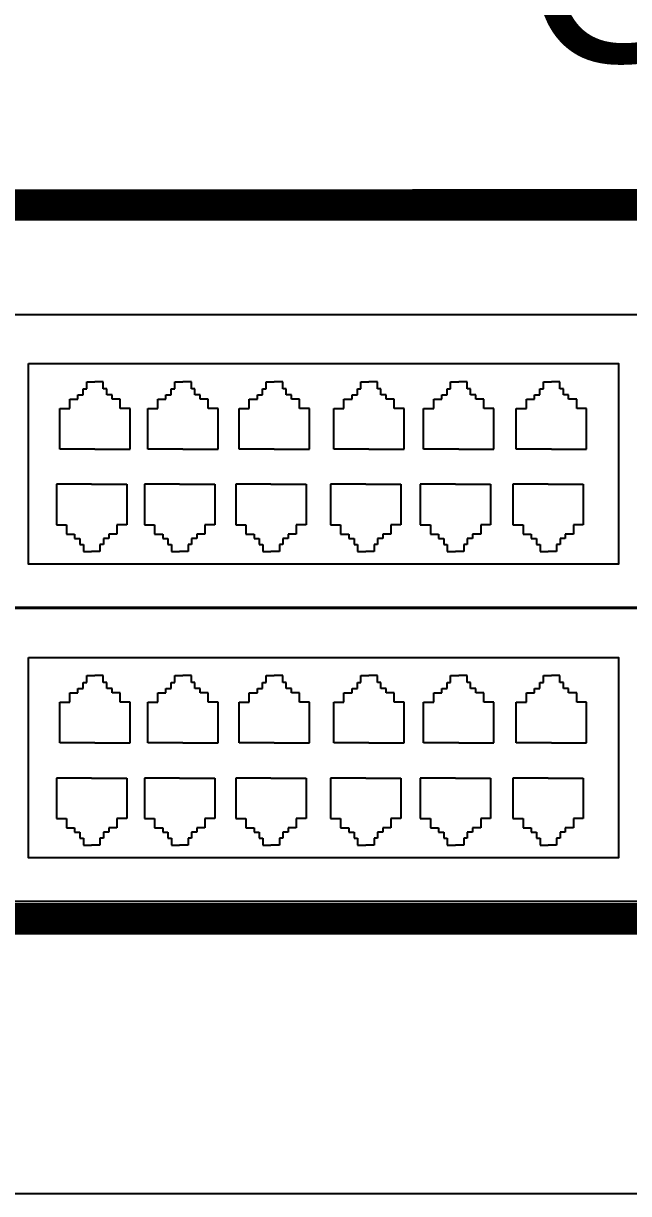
# Model space of a CAD drawing. Header units: millimetres. Extents: x 841 to 1682, y 0 to 594.
# Drawn here: x 1122.17 to 1129.06, y 364.02 to 377.34 of the extents above; entities that cross this region are included whole.
import ezdxf
from ezdxf.enums import TextEntityAlignment as Align

# ---------------------------------------------------------------- set-up
doc = ezdxf.new("R2010")
doc.units = ezdxf.units.MM
doc.linetypes.add('DA3', pattern=[3, 2, -1])
doc.layers.add('A', color=4, linetype='Continuous')
doc.layers.add('SOL3', color=44, linetype='Continuous')
doc.styles.add('sukwoo', font='malgun.ttf')

msp = doc.modelspace()

# ---------------------------------------------------------------- linework, layer by layer
at = {"layer": 'A'}
for p, q in [((1120.488, 374.031, -0.178), (1154.29, 374.031, -0.178)), ((1120.488, 374.031, -0.178), (1154.29, 374.031, -0.178)), ((1120.488, 370.698, -0.178), (1154.29, 370.698, -0.178)), ((1120.488, 370.687, -0.178), (1154.29, 370.687, -0.178)), ((1120.488, 370.687, -0.178), (1154.29, 370.687, -0.178)), ((1120.488, 367.354, -0.178), (1154.29, 367.354, -0.178)), ((1117.128, 364.024), (1157.577, 364.024))]:
    msp.add_line(p, q, dxfattribs=at)
at = {"layer": 'A', "color": 2}
for p, q in [((1122.888, 373.184, -0.178), (1122.888, 373.264, -0.178)), ((1122.888, 373.264, -0.178), (1122.98, 373.264, -0.178)), ((1123.076, 373.264, -0.178), (1122.98, 373.264, -0.178)), ((1123.076, 373.184, -0.178), (1123.076, 373.264, -0.178)), ((1123.891, 373.184, -0.178), (1123.891, 373.264, -0.178)), ((1123.891, 373.264, -0.178), (1123.983, 373.264, -0.178)), ((1124.079, 373.264, -0.178), (1123.983, 373.264, -0.178)), ((1124.079, 373.184, -0.178), (1124.079, 373.264, -0.178)), ((1124.931, 373.264, -0.178), (1125.023, 373.264, -0.178)), ((1124.931, 373.184, -0.178), (1124.931, 373.264, -0.178)), ((1125.119, 373.264, -0.178), (1125.023, 373.264, -0.178)), ((1125.119, 373.184, -0.178), (1125.119, 373.264, -0.178)), ((1126.009, 373.184, -0.178), (1126.009, 373.264, -0.178)), ((1126.009, 373.264, -0.178), (1126.101, 373.264, -0.178)), ((1126.198, 373.264, -0.178), (1126.101, 373.264, -0.178)), ((1126.198, 373.184, -0.178), (1126.198, 373.264, -0.178)), ((1127.031, 373.264, -0.178), (1127.123, 373.264, -0.178)), ((1127.031, 373.184, -0.178), (1127.031, 373.264, -0.178)), ((1127.219, 373.264, -0.178), (1127.123, 373.264, -0.178)), ((1127.219, 373.184, -0.178), (1127.219, 373.264, -0.178)), ((1128.087, 373.184, -0.178), (1128.087, 373.264, -0.178)), ((1128.087, 373.264, -0.178), (1128.179, 373.264, -0.178)), ((1128.275, 373.264, -0.178), (1128.179, 373.264, -0.178)), ((1128.275, 373.184, -0.178), (1128.275, 373.264, -0.178)), ((1122.788, 373.116, -0.178), (1122.848, 373.116, -0.178)), ((1122.788, 373.068, -0.178), (1122.788, 373.116, -0.178)), ((1122.848, 373.184, -0.178), (1122.888, 373.184, -0.178)), ((1122.848, 373.116, -0.178), (1122.848, 373.184, -0.178)), ((1123.116, 373.184, -0.178), (1123.076, 373.184, -0.178)), ((1123.116, 373.116, -0.178), (1123.116, 373.184, -0.178)), ((1123.176, 373.116, -0.178), (1123.116, 373.116, -0.178)), ((1123.176, 373.068, -0.178), (1123.176, 373.116, -0.178)), ((1123.79, 373.116, -0.178), (1123.851, 373.116, -0.178)), ((1123.79, 373.068, -0.178), (1123.79, 373.116, -0.178)), ((1123.851, 373.116, -0.178), (1123.851, 373.184, -0.178)), ((1123.851, 373.184, -0.178), (1123.891, 373.184, -0.178)), ((1124.119, 373.184, -0.178), (1124.079, 373.184, -0.178)), ((1124.119, 373.116, -0.178), (1124.119, 373.184, -0.178)), ((1124.179, 373.116, -0.178), (1124.119, 373.116, -0.178)), ((1124.179, 373.068, -0.178), (1124.179, 373.116, -0.178)), ((1124.831, 373.116, -0.178), (1124.891, 373.116, -0.178)), ((1124.831, 373.068, -0.178), (1124.831, 373.116, -0.178)), ((1124.891, 373.184, -0.178), (1124.931, 373.184, -0.178)), ((1124.891, 373.116, -0.178), (1124.891, 373.184, -0.178)), ((1125.159, 373.184, -0.178), (1125.119, 373.184, -0.178)), ((1125.159, 373.116, -0.178), (1125.159, 373.184, -0.178)), ((1125.22, 373.116, -0.178), (1125.159, 373.116, -0.178)), ((1125.22, 373.068, -0.178), (1125.22, 373.116, -0.178)), ((1125.909, 373.068, -0.178), (1125.909, 373.116, -0.178)), ((1125.909, 373.116, -0.178), (1125.969, 373.116, -0.178)), ((1125.969, 373.116, -0.178), (1125.969, 373.184, -0.178)), ((1125.969, 373.184, -0.178), (1126.009, 373.184, -0.178)), ((1126.238, 373.184, -0.178), (1126.198, 373.184, -0.178)), ((1126.238, 373.116, -0.178), (1126.238, 373.184, -0.178)), ((1126.298, 373.116, -0.178), (1126.238, 373.116, -0.178)), ((1126.298, 373.068, -0.178), (1126.298, 373.116, -0.178)), ((1126.931, 373.116, -0.178), (1126.991, 373.116, -0.178)), ((1126.931, 373.068, -0.178), (1126.931, 373.116, -0.178)), ((1126.991, 373.184, -0.178), (1127.031, 373.184, -0.178)), ((1126.991, 373.116, -0.178), (1126.991, 373.184, -0.178)), ((1127.259, 373.184, -0.178), (1127.219, 373.184, -0.178)), ((1127.259, 373.116, -0.178), (1127.259, 373.184, -0.178)), ((1127.319, 373.116, -0.178), (1127.259, 373.116, -0.178)), ((1127.319, 373.068, -0.178), (1127.319, 373.116, -0.178)), ((1127.987, 373.068, -0.178), (1127.987, 373.116, -0.178)), ((1127.987, 373.116, -0.178), (1128.047, 373.116, -0.178)), ((1128.047, 373.116, -0.178), (1128.047, 373.184, -0.178)), ((1128.047, 373.184, -0.178), (1128.087, 373.184, -0.178)), ((1128.315, 373.184, -0.178), (1128.275, 373.184, -0.178)), ((1128.315, 373.116, -0.178), (1128.315, 373.184, -0.178)), ((1128.375, 373.116, -0.178), (1128.315, 373.116, -0.178)), ((1128.375, 373.068, -0.178), (1128.375, 373.116, -0.178)), ((1122.58, 372.96, -0.178), (1122.696, 372.96, -0.178)), ((1122.58, 372.499, -0.178), (1122.58, 372.96, -0.178)), ((1122.696, 373.068, -0.178), (1122.788, 373.068, -0.178)), ((1122.696, 372.96, -0.178), (1122.696, 373.068, -0.178)), ((1123.269, 373.068, -0.178), (1123.176, 373.068, -0.178)), ((1123.269, 372.96, -0.178), (1123.269, 373.068, -0.178)), ((1123.381, 372.96, -0.178), (1123.269, 372.96, -0.178)), ((1123.381, 372.499, -0.178), (1123.381, 372.96, -0.178)), ((1123.582, 372.499, -0.178), (1123.582, 372.96, -0.178)), ((1123.582, 372.96, -0.178), (1123.698, 372.96, -0.178)), ((1123.698, 372.96, -0.178), (1123.698, 373.068, -0.178)), ((1123.698, 373.068, -0.178), (1123.79, 373.068, -0.178)), ((1124.271, 373.068, -0.178), (1124.179, 373.068, -0.178)), ((1124.271, 372.96, -0.178), (1124.271, 373.068, -0.178)), ((1124.383, 372.96, -0.178), (1124.271, 372.96, -0.178)), ((1124.383, 372.499, -0.178), (1124.383, 372.96, -0.178)), ((1124.623, 372.499, -0.178), (1124.623, 372.96, -0.178)), ((1124.623, 372.96, -0.178), (1124.739, 372.96, -0.178)), ((1124.739, 372.96, -0.178), (1124.739, 373.068, -0.178)), ((1124.739, 373.068, -0.178), (1124.831, 373.068, -0.178)), ((1125.312, 373.068, -0.178), (1125.22, 373.068, -0.178)), ((1125.312, 372.96, -0.178), (1125.312, 373.068, -0.178)), ((1125.424, 372.96, -0.178), (1125.312, 372.96, -0.178)), ((1125.424, 372.499, -0.178), (1125.424, 372.96, -0.178)), ((1125.701, 372.96, -0.178), (1125.817, 372.96, -0.178)), ((1125.701, 372.499, -0.178), (1125.701, 372.96, -0.178)), ((1125.817, 372.96, -0.178), (1125.817, 373.068, -0.178)), ((1125.817, 373.068, -0.178), (1125.909, 373.068, -0.178)), ((1126.39, 373.068, -0.178), (1126.298, 373.068, -0.178)), ((1126.39, 372.96, -0.178), (1126.39, 373.068, -0.178)), ((1126.502, 372.96, -0.178), (1126.39, 372.96, -0.178)), ((1126.502, 372.499, -0.178), (1126.502, 372.96, -0.178)), ((1126.722, 372.96, -0.178), (1126.839, 372.96, -0.178)), ((1126.722, 372.499, -0.178), (1126.722, 372.96, -0.178)), ((1126.839, 373.068, -0.178), (1126.931, 373.068, -0.178)), ((1126.839, 372.96, -0.178), (1126.839, 373.068, -0.178)), ((1127.411, 373.068, -0.178), (1127.319, 373.068, -0.178)), ((1127.411, 372.96, -0.178), (1127.411, 373.068, -0.178)), ((1127.524, 372.96, -0.178), (1127.411, 372.96, -0.178)), ((1127.524, 372.499, -0.178), (1127.524, 372.96, -0.178)), ((1127.778, 372.499, -0.178), (1127.778, 372.96, -0.178)), ((1127.778, 372.96, -0.178), (1127.895, 372.96, -0.178)), ((1127.895, 373.068, -0.178), (1127.987, 373.068, -0.178)), ((1127.895, 372.96, -0.178), (1127.895, 373.068, -0.178)), ((1128.467, 373.068, -0.178), (1128.375, 373.068, -0.178)), ((1128.467, 372.96, -0.178), (1128.467, 373.068, -0.178)), ((1128.58, 372.96, -0.178), (1128.467, 372.96, -0.178)), ((1128.58, 372.499, -0.178), (1128.58, 372.96, -0.178)), ((1122.98, 372.499, -0.178), (1122.58, 372.499, -0.178)), ((1122.98, 372.499, -0.178), (1123.381, 372.499, -0.178)), ((1123.983, 372.499, -0.178), (1123.582, 372.499, -0.178)), ((1123.983, 372.499, -0.178), (1124.383, 372.499, -0.178)), ((1125.023, 372.499, -0.178), (1124.623, 372.499, -0.178)), ((1125.023, 372.499, -0.178), (1125.424, 372.499, -0.178)), ((1126.101, 372.499, -0.178), (1125.701, 372.499, -0.178)), ((1126.101, 372.499, -0.178), (1126.502, 372.499, -0.178)), ((1127.123, 372.499, -0.178), (1126.722, 372.499, -0.178)), ((1127.123, 372.499, -0.178), (1127.524, 372.499, -0.178)), ((1128.179, 372.499, -0.178), (1127.778, 372.499, -0.178)), ((1128.179, 372.499, -0.178), (1128.58, 372.499, -0.178)), ((1122.942, 372.098, -0.178), (1122.542, 372.098, -0.178)), ((1122.542, 372.098, -0.178), (1122.542, 371.638, -0.178)), ((1122.942, 372.098, -0.178), (1123.343, 372.098, -0.178)), ((1123.343, 372.098, -0.178), (1123.343, 371.638, -0.178)), ((1123.945, 372.098, -0.178), (1123.544, 372.098, -0.178)), ((1123.544, 372.098, -0.178), (1123.544, 371.638, -0.178)), ((1123.945, 372.098, -0.178), (1124.346, 372.098, -0.178)), ((1124.346, 372.098, -0.178), (1124.346, 371.638, -0.178)), ((1124.985, 372.098, -0.178), (1124.585, 372.098, -0.178)), ((1124.585, 372.098, -0.178), (1124.585, 371.638, -0.178)), ((1124.985, 372.098, -0.178), (1125.386, 372.098, -0.178)), ((1125.386, 372.098, -0.178), (1125.386, 371.638, -0.178)), ((1125.663, 372.098, -0.178), (1125.663, 371.638, -0.178)), ((1126.064, 372.098, -0.178), (1125.663, 372.098, -0.178)), ((1126.064, 372.098, -0.178), (1126.464, 372.098, -0.178)), ((1126.464, 372.098, -0.178), (1126.464, 371.638, -0.178)), ((1126.685, 372.098, -0.178), (1126.685, 371.638, -0.178)), ((1127.085, 372.098, -0.178), (1126.685, 372.098, -0.178)), ((1127.085, 372.098, -0.178), (1127.486, 372.098, -0.178)), ((1127.486, 372.098, -0.178), (1127.486, 371.638, -0.178)), ((1128.141, 372.098, -0.178), (1127.741, 372.098, -0.178)), ((1127.741, 372.098, -0.178), (1127.741, 371.638, -0.178)), ((1128.141, 372.098, -0.178), (1128.542, 372.098, -0.178)), ((1128.542, 372.098, -0.178), (1128.542, 371.638, -0.178)), ((1122.542, 371.638, -0.178), (1122.658, 371.638, -0.178)), ((1122.658, 371.638, -0.178), (1122.658, 371.53, -0.178)), ((1123.343, 371.638, -0.178), (1123.231, 371.638, -0.178)), ((1123.231, 371.638, -0.178), (1123.231, 371.53, -0.178)), ((1123.544, 371.638, -0.178), (1123.661, 371.638, -0.178)), ((1123.661, 371.638, -0.178), (1123.661, 371.53, -0.178)), ((1124.346, 371.638, -0.178), (1124.233, 371.638, -0.178)), ((1124.233, 371.638, -0.178), (1124.233, 371.53, -0.178)), ((1124.585, 371.638, -0.178), (1124.701, 371.638, -0.178)), ((1124.701, 371.638, -0.178), (1124.701, 371.53, -0.178)), ((1125.274, 371.638, -0.178), (1125.274, 371.53, -0.178)), ((1125.386, 371.638, -0.178), (1125.274, 371.638, -0.178)), ((1125.663, 371.638, -0.178), (1125.779, 371.638, -0.178)), ((1125.779, 371.638, -0.178), (1125.779, 371.53, -0.178)), ((1126.464, 371.638, -0.178), (1126.352, 371.638, -0.178)), ((1126.352, 371.638, -0.178), (1126.352, 371.53, -0.178)), ((1126.685, 371.638, -0.178), (1126.801, 371.638, -0.178)), ((1126.801, 371.638, -0.178), (1126.801, 371.53, -0.178)), ((1127.374, 371.638, -0.178), (1127.374, 371.53, -0.178)), ((1127.486, 371.638, -0.178), (1127.374, 371.638, -0.178)), ((1127.741, 371.638, -0.178), (1127.857, 371.638, -0.178)), ((1127.857, 371.638, -0.178), (1127.857, 371.53, -0.178)), ((1128.542, 371.638, -0.178), (1128.43, 371.638, -0.178)), ((1128.43, 371.638, -0.178), (1128.43, 371.53, -0.178)), ((1122.658, 371.53, -0.178), (1122.75, 371.53, -0.178)), ((1122.75, 371.53, -0.178), (1122.75, 371.482, -0.178)), ((1122.75, 371.482, -0.178), (1122.81, 371.482, -0.178)), ((1122.81, 371.482, -0.178), (1122.81, 371.414, -0.178)), ((1123.079, 371.482, -0.178), (1123.079, 371.414, -0.178)), ((1123.139, 371.482, -0.178), (1123.079, 371.482, -0.178)), ((1123.231, 371.53, -0.178), (1123.139, 371.53, -0.178)), ((1123.139, 371.53, -0.178), (1123.139, 371.482, -0.178)), ((1123.661, 371.53, -0.178), (1123.753, 371.53, -0.178)), ((1123.753, 371.53, -0.178), (1123.753, 371.482, -0.178)), ((1123.753, 371.482, -0.178), (1123.813, 371.482, -0.178)), ((1123.813, 371.482, -0.178), (1123.813, 371.414, -0.178)), ((1124.141, 371.482, -0.178), (1124.081, 371.482, -0.178)), ((1124.081, 371.482, -0.178), (1124.081, 371.414, -0.178)), ((1124.141, 371.53, -0.178), (1124.141, 371.482, -0.178)), ((1124.233, 371.53, -0.178), (1124.141, 371.53, -0.178)), ((1124.701, 371.53, -0.178), (1124.793, 371.53, -0.178)), ((1124.793, 371.53, -0.178), (1124.793, 371.482, -0.178)), ((1124.793, 371.482, -0.178), (1124.853, 371.482, -0.178)), ((1124.853, 371.482, -0.178), (1124.853, 371.414, -0.178)), ((1125.122, 371.482, -0.178), (1125.122, 371.414, -0.178)), ((1125.182, 371.482, -0.178), (1125.122, 371.482, -0.178)), ((1125.274, 371.53, -0.178), (1125.182, 371.53, -0.178)), ((1125.182, 371.53, -0.178), (1125.182, 371.482, -0.178)), ((1125.779, 371.53, -0.178), (1125.871, 371.53, -0.178)), ((1125.871, 371.53, -0.178), (1125.871, 371.482, -0.178)), ((1125.871, 371.482, -0.178), (1125.931, 371.482, -0.178)), ((1125.931, 371.482, -0.178), (1125.931, 371.414, -0.178)), ((1126.26, 371.482, -0.178), (1126.2, 371.482, -0.178)), ((1126.2, 371.482, -0.178), (1126.2, 371.414, -0.178)), ((1126.26, 371.53, -0.178), (1126.26, 371.482, -0.178)), ((1126.352, 371.53, -0.178), (1126.26, 371.53, -0.178)), ((1126.801, 371.53, -0.178), (1126.893, 371.53, -0.178)), ((1126.893, 371.53, -0.178), (1126.893, 371.482, -0.178)), ((1126.893, 371.482, -0.178), (1126.953, 371.482, -0.178)), ((1126.953, 371.482, -0.178), (1126.953, 371.414, -0.178)), ((1127.221, 371.482, -0.178), (1127.221, 371.414, -0.178)), ((1127.282, 371.482, -0.178), (1127.221, 371.482, -0.178)), ((1127.374, 371.53, -0.178), (1127.282, 371.53, -0.178)), ((1127.282, 371.53, -0.178), (1127.282, 371.482, -0.178)), ((1127.857, 371.53, -0.178), (1127.949, 371.53, -0.178)), ((1127.949, 371.53, -0.178), (1127.949, 371.482, -0.178)), ((1127.949, 371.482, -0.178), (1128.009, 371.482, -0.178)), ((1128.009, 371.482, -0.178), (1128.009, 371.414, -0.178)), ((1128.337, 371.482, -0.178), (1128.277, 371.482, -0.178)), ((1128.277, 371.482, -0.178), (1128.277, 371.414, -0.178)), ((1128.337, 371.53, -0.178), (1128.337, 371.482, -0.178)), ((1128.43, 371.53, -0.178), (1128.337, 371.53, -0.178)), ((1122.81, 371.414, -0.178), (1122.85, 371.414, -0.178)), ((1122.85, 371.414, -0.178), (1122.85, 371.334, -0.178)), ((1123.038, 371.414, -0.178), (1123.038, 371.334, -0.178)), ((1123.079, 371.414, -0.178), (1123.038, 371.414, -0.178)), ((1123.813, 371.414, -0.178), (1123.853, 371.414, -0.178)), ((1123.853, 371.414, -0.178), (1123.853, 371.334, -0.178)), ((1124.081, 371.414, -0.178), (1124.041, 371.414, -0.178)), ((1124.041, 371.414, -0.178), (1124.041, 371.334, -0.178)), ((1124.853, 371.414, -0.178), (1124.893, 371.414, -0.178)), ((1124.893, 371.414, -0.178), (1124.893, 371.334, -0.178)), ((1125.082, 371.414, -0.178), (1125.082, 371.334, -0.178)), ((1125.122, 371.414, -0.178), (1125.082, 371.414, -0.178)), ((1125.931, 371.414, -0.178), (1125.972, 371.414, -0.178)), ((1125.972, 371.414, -0.178), (1125.972, 371.334, -0.178)), ((1126.16, 371.414, -0.178), (1126.16, 371.334, -0.178)), ((1126.2, 371.414, -0.178), (1126.16, 371.414, -0.178)), ((1126.953, 371.414, -0.178), (1126.993, 371.414, -0.178)), ((1126.993, 371.414, -0.178), (1126.993, 371.334, -0.178)), ((1127.181, 371.414, -0.178), (1127.181, 371.334, -0.178)), ((1127.221, 371.414, -0.178), (1127.181, 371.414, -0.178)), ((1128.009, 371.414, -0.178), (1128.049, 371.414, -0.178)), ((1128.049, 371.414, -0.178), (1128.049, 371.334, -0.178)), ((1128.277, 371.414, -0.178), (1128.237, 371.414, -0.178)), ((1128.237, 371.414, -0.178), (1128.237, 371.334, -0.178)), ((1122.85, 371.334, -0.178), (1122.942, 371.334, -0.178)), ((1123.038, 371.334, -0.178), (1122.942, 371.334, -0.178)), ((1123.853, 371.334, -0.178), (1123.945, 371.334, -0.178)), ((1124.041, 371.334, -0.178), (1123.945, 371.334, -0.178)), ((1124.893, 371.334, -0.178), (1124.985, 371.334, -0.178)), ((1125.082, 371.334, -0.178), (1124.985, 371.334, -0.178)), ((1125.972, 371.334, -0.178), (1126.064, 371.334, -0.178)), ((1126.16, 371.334, -0.178), (1126.064, 371.334, -0.178)), ((1126.993, 371.334, -0.178), (1127.085, 371.334, -0.178)), ((1127.181, 371.334, -0.178), (1127.085, 371.334, -0.178)), ((1128.049, 371.334, -0.178), (1128.141, 371.334, -0.178)), ((1128.237, 371.334, -0.178), (1128.141, 371.334, -0.178)), ((1122.888, 369.84, -0.178), (1122.888, 369.92, -0.178)), ((1122.888, 369.92, -0.178), (1122.98, 369.92, -0.178)), ((1123.076, 369.92, -0.178), (1122.98, 369.92, -0.178)), ((1123.076, 369.84, -0.178), (1123.076, 369.92, -0.178)), ((1123.891, 369.84, -0.178), (1123.891, 369.92, -0.178)), ((1123.891, 369.92, -0.178), (1123.983, 369.92, -0.178)), ((1124.079, 369.92, -0.178), (1123.983, 369.92, -0.178)), ((1124.079, 369.84, -0.178), (1124.079, 369.92, -0.178)), ((1124.931, 369.92, -0.178), (1125.023, 369.92, -0.178)), ((1124.931, 369.84, -0.178), (1124.931, 369.92, -0.178)), ((1125.119, 369.92, -0.178), (1125.023, 369.92, -0.178)), ((1125.119, 369.84, -0.178), (1125.119, 369.92, -0.178)), ((1126.009, 369.84, -0.178), (1126.009, 369.92, -0.178)), ((1126.009, 369.92, -0.178), (1126.101, 369.92, -0.178)), ((1126.198, 369.92, -0.178), (1126.101, 369.92, -0.178)), ((1126.198, 369.84, -0.178), (1126.198, 369.92, -0.178)), ((1127.031, 369.92, -0.178), (1127.123, 369.92, -0.178)), ((1127.031, 369.84, -0.178), (1127.031, 369.92, -0.178)), ((1127.219, 369.92, -0.178), (1127.123, 369.92, -0.178)), ((1127.219, 369.84, -0.178), (1127.219, 369.92, -0.178)), ((1128.087, 369.84, -0.178), (1128.087, 369.92, -0.178)), ((1128.087, 369.92, -0.178), (1128.179, 369.92, -0.178)), ((1128.275, 369.92, -0.178), (1128.179, 369.92, -0.178)), ((1128.275, 369.84, -0.178), (1128.275, 369.92, -0.178)), ((1122.788, 369.772, -0.178), (1122.848, 369.772, -0.178)), ((1122.788, 369.724, -0.178), (1122.788, 369.772, -0.178)), ((1122.848, 369.84, -0.178), (1122.888, 369.84, -0.178)), ((1122.848, 369.772, -0.178), (1122.848, 369.84, -0.178)), ((1123.116, 369.84, -0.178), (1123.076, 369.84, -0.178)), ((1123.116, 369.772, -0.178), (1123.116, 369.84, -0.178)), ((1123.176, 369.772, -0.178), (1123.116, 369.772, -0.178)), ((1123.176, 369.724, -0.178), (1123.176, 369.772, -0.178)), ((1123.79, 369.772, -0.178), (1123.851, 369.772, -0.178)), ((1123.79, 369.724, -0.178), (1123.79, 369.772, -0.178)), ((1123.851, 369.772, -0.178), (1123.851, 369.84, -0.178)), ((1123.851, 369.84, -0.178), (1123.891, 369.84, -0.178)), ((1124.119, 369.84, -0.178), (1124.079, 369.84, -0.178)), ((1124.119, 369.772, -0.178), (1124.119, 369.84, -0.178)), ((1124.179, 369.772, -0.178), (1124.119, 369.772, -0.178)), ((1124.179, 369.724, -0.178), (1124.179, 369.772, -0.178)), ((1124.831, 369.772, -0.178), (1124.891, 369.772, -0.178)), ((1124.831, 369.724, -0.178), (1124.831, 369.772, -0.178)), ((1124.891, 369.84, -0.178), (1124.931, 369.84, -0.178)), ((1124.891, 369.772, -0.178), (1124.891, 369.84, -0.178)), ((1125.159, 369.84, -0.178), (1125.119, 369.84, -0.178)), ((1125.159, 369.772, -0.178), (1125.159, 369.84, -0.178)), ((1125.22, 369.772, -0.178), (1125.159, 369.772, -0.178)), ((1125.22, 369.724, -0.178), (1125.22, 369.772, -0.178)), ((1125.909, 369.724, -0.178), (1125.909, 369.772, -0.178)), ((1125.909, 369.772, -0.178), (1125.969, 369.772, -0.178)), ((1125.969, 369.772, -0.178), (1125.969, 369.84, -0.178)), ((1125.969, 369.84, -0.178), (1126.009, 369.84, -0.178)), ((1126.238, 369.84, -0.178), (1126.198, 369.84, -0.178)), ((1126.238, 369.772, -0.178), (1126.238, 369.84, -0.178)), ((1126.298, 369.772, -0.178), (1126.238, 369.772, -0.178)), ((1126.298, 369.724, -0.178), (1126.298, 369.772, -0.178)), ((1126.931, 369.772, -0.178), (1126.991, 369.772, -0.178)), ((1126.931, 369.724, -0.178), (1126.931, 369.772, -0.178)), ((1126.991, 369.84, -0.178), (1127.031, 369.84, -0.178)), ((1126.991, 369.772, -0.178), (1126.991, 369.84, -0.178)), ((1127.259, 369.84, -0.178), (1127.219, 369.84, -0.178)), ((1127.259, 369.772, -0.178), (1127.259, 369.84, -0.178)), ((1127.319, 369.772, -0.178), (1127.259, 369.772, -0.178)), ((1127.319, 369.724, -0.178), (1127.319, 369.772, -0.178)), ((1127.987, 369.724, -0.178), (1127.987, 369.772, -0.178)), ((1127.987, 369.772, -0.178), (1128.047, 369.772, -0.178)), ((1128.047, 369.772, -0.178), (1128.047, 369.84, -0.178)), ((1128.047, 369.84, -0.178), (1128.087, 369.84, -0.178)), ((1128.315, 369.84, -0.178), (1128.275, 369.84, -0.178)), ((1128.315, 369.772, -0.178), (1128.315, 369.84, -0.178)), ((1128.375, 369.772, -0.178), (1128.315, 369.772, -0.178)), ((1128.375, 369.724, -0.178), (1128.375, 369.772, -0.178)), ((1122.696, 369.724, -0.178), (1122.788, 369.724, -0.178)), ((1122.696, 369.616, -0.178), (1122.696, 369.724, -0.178)), ((1123.269, 369.724, -0.178), (1123.176, 369.724, -0.178)), ((1123.269, 369.616, -0.178), (1123.269, 369.724, -0.178)), ((1123.698, 369.616, -0.178), (1123.698, 369.724, -0.178)), ((1123.698, 369.724, -0.178), (1123.79, 369.724, -0.178)), ((1124.271, 369.724, -0.178), (1124.179, 369.724, -0.178)), ((1124.271, 369.616, -0.178), (1124.271, 369.724, -0.178)), ((1124.739, 369.616, -0.178), (1124.739, 369.724, -0.178)), ((1124.739, 369.724, -0.178), (1124.831, 369.724, -0.178)), ((1125.312, 369.724, -0.178), (1125.22, 369.724, -0.178)), ((1125.312, 369.616, -0.178), (1125.312, 369.724, -0.178)), ((1125.817, 369.616, -0.178), (1125.817, 369.724, -0.178)), ((1125.817, 369.724, -0.178), (1125.909, 369.724, -0.178)), ((1126.39, 369.724, -0.178), (1126.298, 369.724, -0.178)), ((1126.39, 369.616, -0.178), (1126.39, 369.724, -0.178)), ((1126.839, 369.724, -0.178), (1126.931, 369.724, -0.178)), ((1126.839, 369.616, -0.178), (1126.839, 369.724, -0.178)), ((1127.411, 369.724, -0.178), (1127.319, 369.724, -0.178)), ((1127.411, 369.616, -0.178), (1127.411, 369.724, -0.178)), ((1127.895, 369.724, -0.178), (1127.987, 369.724, -0.178)), ((1127.895, 369.616, -0.178), (1127.895, 369.724, -0.178)), ((1128.467, 369.724, -0.178), (1128.375, 369.724, -0.178)), ((1128.467, 369.616, -0.178), (1128.467, 369.724, -0.178)), ((1122.58, 369.616, -0.178), (1122.696, 369.616, -0.178)), ((1122.58, 369.155, -0.178), (1122.58, 369.616, -0.178)), ((1123.381, 369.616, -0.178), (1123.269, 369.616, -0.178)), ((1123.381, 369.155, -0.178), (1123.381, 369.616, -0.178)), ((1123.582, 369.155, -0.178), (1123.582, 369.616, -0.178)), ((1123.582, 369.616, -0.178), (1123.698, 369.616, -0.178)), ((1124.383, 369.616, -0.178), (1124.271, 369.616, -0.178)), ((1124.383, 369.155, -0.178), (1124.383, 369.616, -0.178)), ((1124.623, 369.155, -0.178), (1124.623, 369.616, -0.178)), ((1124.623, 369.616, -0.178), (1124.739, 369.616, -0.178)), ((1125.424, 369.616, -0.178), (1125.312, 369.616, -0.178)), ((1125.424, 369.155, -0.178), (1125.424, 369.616, -0.178)), ((1125.701, 369.616, -0.178), (1125.817, 369.616, -0.178)), ((1125.701, 369.155, -0.178), (1125.701, 369.616, -0.178)), ((1126.502, 369.616, -0.178), (1126.39, 369.616, -0.178)), ((1126.502, 369.155, -0.178), (1126.502, 369.616, -0.178)), ((1126.722, 369.616, -0.178), (1126.839, 369.616, -0.178)), ((1126.722, 369.155, -0.178), (1126.722, 369.616, -0.178)), ((1127.524, 369.616, -0.178), (1127.411, 369.616, -0.178)), ((1127.524, 369.155, -0.178), (1127.524, 369.616, -0.178)), ((1127.778, 369.155, -0.178), (1127.778, 369.616, -0.178)), ((1127.778, 369.616, -0.178), (1127.895, 369.616, -0.178)), ((1128.58, 369.616, -0.178), (1128.467, 369.616, -0.178)), ((1128.58, 369.155, -0.178), (1128.58, 369.616, -0.178)), ((1122.98, 369.155, -0.178), (1122.58, 369.155, -0.178)), ((1122.98, 369.155, -0.178), (1123.381, 369.155, -0.178)), ((1123.983, 369.155, -0.178), (1123.582, 369.155, -0.178)), ((1123.983, 369.155, -0.178), (1124.383, 369.155, -0.178)), ((1125.023, 369.155, -0.178), (1124.623, 369.155, -0.178)), ((1125.023, 369.155, -0.178), (1125.424, 369.155, -0.178)), ((1126.101, 369.155, -0.178), (1125.701, 369.155, -0.178)), ((1126.101, 369.155, -0.178), (1126.502, 369.155, -0.178)), ((1127.123, 369.155, -0.178), (1126.722, 369.155, -0.178)), ((1127.123, 369.155, -0.178), (1127.524, 369.155, -0.178)), ((1128.179, 369.155, -0.178), (1127.778, 369.155, -0.178)), ((1128.179, 369.155, -0.178), (1128.58, 369.155, -0.178)), ((1122.942, 368.754, -0.178), (1122.542, 368.754, -0.178)), ((1122.542, 368.754, -0.178), (1122.542, 368.294, -0.178)), ((1122.942, 368.754, -0.178), (1123.343, 368.754, -0.178)), ((1123.343, 368.754, -0.178), (1123.343, 368.294, -0.178)), ((1123.945, 368.754, -0.178), (1123.544, 368.754, -0.178)), ((1123.544, 368.754, -0.178), (1123.544, 368.294, -0.178)), ((1123.945, 368.754, -0.178), (1124.346, 368.754, -0.178)), ((1124.346, 368.754, -0.178), (1124.346, 368.294, -0.178)), ((1124.985, 368.754, -0.178), (1124.585, 368.754, -0.178)), ((1124.585, 368.754, -0.178), (1124.585, 368.294, -0.178)), ((1124.985, 368.754, -0.178), (1125.386, 368.754, -0.178)), ((1125.386, 368.754, -0.178), (1125.386, 368.294, -0.178)), ((1125.663, 368.754, -0.178), (1125.663, 368.294, -0.178)), ((1126.064, 368.754, -0.178), (1125.663, 368.754, -0.178)), ((1126.064, 368.754, -0.178), (1126.464, 368.754, -0.178)), ((1126.464, 368.754, -0.178), (1126.464, 368.294, -0.178)), ((1126.685, 368.754, -0.178), (1126.685, 368.294, -0.178)), ((1127.085, 368.754, -0.178), (1126.685, 368.754, -0.178)), ((1127.085, 368.754, -0.178), (1127.486, 368.754, -0.178)), ((1127.486, 368.754, -0.178), (1127.486, 368.294, -0.178)), ((1128.141, 368.754, -0.178), (1127.741, 368.754, -0.178)), ((1127.741, 368.754, -0.178), (1127.741, 368.294, -0.178)), ((1128.141, 368.754, -0.178), (1128.542, 368.754, -0.178)), ((1128.542, 368.754, -0.178), (1128.542, 368.294, -0.178)), ((1122.542, 368.294, -0.178), (1122.658, 368.294, -0.178)), ((1122.658, 368.294, -0.178), (1122.658, 368.186, -0.178)), ((1123.343, 368.294, -0.178), (1123.231, 368.294, -0.178)), ((1123.231, 368.294, -0.178), (1123.231, 368.186, -0.178)), ((1123.544, 368.294, -0.178), (1123.661, 368.294, -0.178)), ((1123.661, 368.294, -0.178), (1123.661, 368.186, -0.178)), ((1124.346, 368.294, -0.178), (1124.233, 368.294, -0.178)), ((1124.233, 368.294, -0.178), (1124.233, 368.186, -0.178)), ((1124.585, 368.294, -0.178), (1124.701, 368.294, -0.178)), ((1124.701, 368.294, -0.178), (1124.701, 368.186, -0.178)), ((1125.274, 368.294, -0.178), (1125.274, 368.186, -0.178)), ((1125.386, 368.294, -0.178), (1125.274, 368.294, -0.178)), ((1125.663, 368.294, -0.178), (1125.779, 368.294, -0.178)), ((1125.779, 368.294, -0.178), (1125.779, 368.186, -0.178)), ((1126.464, 368.294, -0.178), (1126.352, 368.294, -0.178)), ((1126.352, 368.294, -0.178), (1126.352, 368.186, -0.178)), ((1126.685, 368.294, -0.178), (1126.801, 368.294, -0.178)), ((1126.801, 368.294, -0.178), (1126.801, 368.186, -0.178)), ((1127.374, 368.294, -0.178), (1127.374, 368.186, -0.178)), ((1127.486, 368.294, -0.178), (1127.374, 368.294, -0.178)), ((1127.741, 368.294, -0.178), (1127.857, 368.294, -0.178)), ((1127.857, 368.294, -0.178), (1127.857, 368.186, -0.178)), ((1128.542, 368.294, -0.178), (1128.43, 368.294, -0.178)), ((1128.43, 368.294, -0.178), (1128.43, 368.186, -0.178)), ((1122.658, 368.186, -0.178), (1122.75, 368.186, -0.178)), ((1122.75, 368.186, -0.178), (1122.75, 368.138, -0.178)), ((1123.231, 368.186, -0.178), (1123.139, 368.186, -0.178)), ((1123.139, 368.186, -0.178), (1123.139, 368.138, -0.178)), ((1123.661, 368.186, -0.178), (1123.753, 368.186, -0.178)), ((1123.753, 368.186, -0.178), (1123.753, 368.138, -0.178)), ((1124.141, 368.186, -0.178), (1124.141, 368.138, -0.178)), ((1124.233, 368.186, -0.178), (1124.141, 368.186, -0.178)), ((1124.701, 368.186, -0.178), (1124.793, 368.186, -0.178)), ((1124.793, 368.186, -0.178), (1124.793, 368.138, -0.178)), ((1125.274, 368.186, -0.178), (1125.182, 368.186, -0.178)), ((1125.182, 368.186, -0.178), (1125.182, 368.138, -0.178)), ((1125.779, 368.186, -0.178), (1125.871, 368.186, -0.178)), ((1125.871, 368.186, -0.178), (1125.871, 368.138, -0.178)), ((1126.26, 368.186, -0.178), (1126.26, 368.138, -0.178)), ((1126.352, 368.186, -0.178), (1126.26, 368.186, -0.178)), ((1126.801, 368.186, -0.178), (1126.893, 368.186, -0.178)), ((1126.893, 368.186, -0.178), (1126.893, 368.138, -0.178)), ((1127.374, 368.186, -0.178), (1127.282, 368.186, -0.178)), ((1127.282, 368.186, -0.178), (1127.282, 368.138, -0.178)), ((1127.857, 368.186, -0.178), (1127.949, 368.186, -0.178)), ((1127.949, 368.186, -0.178), (1127.949, 368.138, -0.178)), ((1128.337, 368.186, -0.178), (1128.337, 368.138, -0.178)), ((1128.43, 368.186, -0.178), (1128.337, 368.186, -0.178)), ((1122.75, 368.138, -0.178), (1122.81, 368.138, -0.178)), ((1122.81, 368.138, -0.178), (1122.81, 368.07, -0.178)), ((1122.81, 368.07, -0.178), (1122.85, 368.07, -0.178)), ((1122.85, 368.07, -0.178), (1122.85, 367.99, -0.178)), ((1123.038, 368.07, -0.178), (1123.038, 367.99, -0.178)), ((1123.079, 368.07, -0.178), (1123.038, 368.07, -0.178)), ((1123.079, 368.138, -0.178), (1123.079, 368.07, -0.178)), ((1123.139, 368.138, -0.178), (1123.079, 368.138, -0.178)), ((1123.753, 368.138, -0.178), (1123.813, 368.138, -0.178)), ((1123.813, 368.138, -0.178), (1123.813, 368.07, -0.178)), ((1123.813, 368.07, -0.178), (1123.853, 368.07, -0.178)), ((1123.853, 368.07, -0.178), (1123.853, 367.99, -0.178)), ((1124.081, 368.07, -0.178), (1124.041, 368.07, -0.178)), ((1124.041, 368.07, -0.178), (1124.041, 367.99, -0.178)), ((1124.141, 368.138, -0.178), (1124.081, 368.138, -0.178)), ((1124.081, 368.138, -0.178), (1124.081, 368.07, -0.178)), ((1124.793, 368.138, -0.178), (1124.853, 368.138, -0.178)), ((1124.853, 368.138, -0.178), (1124.853, 368.07, -0.178)), ((1124.853, 368.07, -0.178), (1124.893, 368.07, -0.178)), ((1124.893, 368.07, -0.178), (1124.893, 367.99, -0.178)), ((1125.082, 368.07, -0.178), (1125.082, 367.99, -0.178)), ((1125.122, 368.07, -0.178), (1125.082, 368.07, -0.178)), ((1125.122, 368.138, -0.178), (1125.122, 368.07, -0.178)), ((1125.182, 368.138, -0.178), (1125.122, 368.138, -0.178)), ((1125.871, 368.138, -0.178), (1125.931, 368.138, -0.178)), ((1125.931, 368.138, -0.178), (1125.931, 368.07, -0.178)), ((1125.931, 368.07, -0.178), (1125.972, 368.07, -0.178)), ((1125.972, 368.07, -0.178), (1125.972, 367.99, -0.178)), ((1126.16, 368.07, -0.178), (1126.16, 367.99, -0.178)), ((1126.2, 368.07, -0.178), (1126.16, 368.07, -0.178)), ((1126.26, 368.138, -0.178), (1126.2, 368.138, -0.178)), ((1126.2, 368.138, -0.178), (1126.2, 368.07, -0.178)), ((1126.893, 368.138, -0.178), (1126.953, 368.138, -0.178)), ((1126.953, 368.138, -0.178), (1126.953, 368.07, -0.178)), ((1126.953, 368.07, -0.178), (1126.993, 368.07, -0.178)), ((1126.993, 368.07, -0.178), (1126.993, 367.99, -0.178)), ((1127.181, 368.07, -0.178), (1127.181, 367.99, -0.178)), ((1127.221, 368.07, -0.178), (1127.181, 368.07, -0.178)), ((1127.221, 368.138, -0.178), (1127.221, 368.07, -0.178)), ((1127.282, 368.138, -0.178), (1127.221, 368.138, -0.178)), ((1127.949, 368.138, -0.178), (1128.009, 368.138, -0.178)), ((1128.009, 368.138, -0.178), (1128.009, 368.07, -0.178)), ((1128.009, 368.07, -0.178), (1128.049, 368.07, -0.178)), ((1128.049, 368.07, -0.178), (1128.049, 367.99, -0.178)), ((1128.277, 368.07, -0.178), (1128.237, 368.07, -0.178)), ((1128.237, 368.07, -0.178), (1128.237, 367.99, -0.178)), ((1128.337, 368.138, -0.178), (1128.277, 368.138, -0.178)), ((1128.277, 368.138, -0.178), (1128.277, 368.07, -0.178)), ((1122.85, 367.99, -0.178), (1122.942, 367.99, -0.178)), ((1123.038, 367.99, -0.178), (1122.942, 367.99, -0.178)), ((1123.853, 367.99, -0.178), (1123.945, 367.99, -0.178)), ((1124.041, 367.99, -0.178), (1123.945, 367.99, -0.178)), ((1124.893, 367.99, -0.178), (1124.985, 367.99, -0.178)), ((1125.082, 367.99, -0.178), (1124.985, 367.99, -0.178)), ((1125.972, 367.99, -0.178), (1126.064, 367.99, -0.178)), ((1126.16, 367.99, -0.178), (1126.064, 367.99, -0.178)), ((1126.993, 367.99, -0.178), (1127.085, 367.99, -0.178)), ((1127.181, 367.99, -0.178), (1127.085, 367.99, -0.178)), ((1128.049, 367.99, -0.178), (1128.141, 367.99, -0.178)), ((1128.237, 367.99, -0.178), (1128.141, 367.99, -0.178))]:
    msp.add_line(p, q, dxfattribs=at)
at = {"layer": 'A', "color": 2, "elevation": -0.178}
for points in [[(1122.224, 373.472), (1128.941, 373.472), (1128.941, 371.189), (1122.224, 371.189)], [(1122.224, 370.128), (1128.941, 370.128), (1128.941, 367.845), (1122.224, 367.845)]]:
    msp.add_lwpolyline(points, close=True, dxfattribs=at)
at = {"layer": 'SOL3', "linetype": 'DA3', "const_width": 0.358}
msp.add_lwpolyline([(1116.159, 375.274), (1158.414, 375.29), (1158.414, 367.152), (1116.159, 367.152)], close=True, dxfattribs=at)

# ---------------------------------------------------------------- texts
at = {"layer": 'A', "color": 2, "style": 'sukwoo'}
msp.add_text('CALL SERVER', height=2.24, dxfattribs=at).set_placement((1136.696, 378.023), align=Align.MIDDLE_CENTER)

doc.saveas('drawing.dxf')
